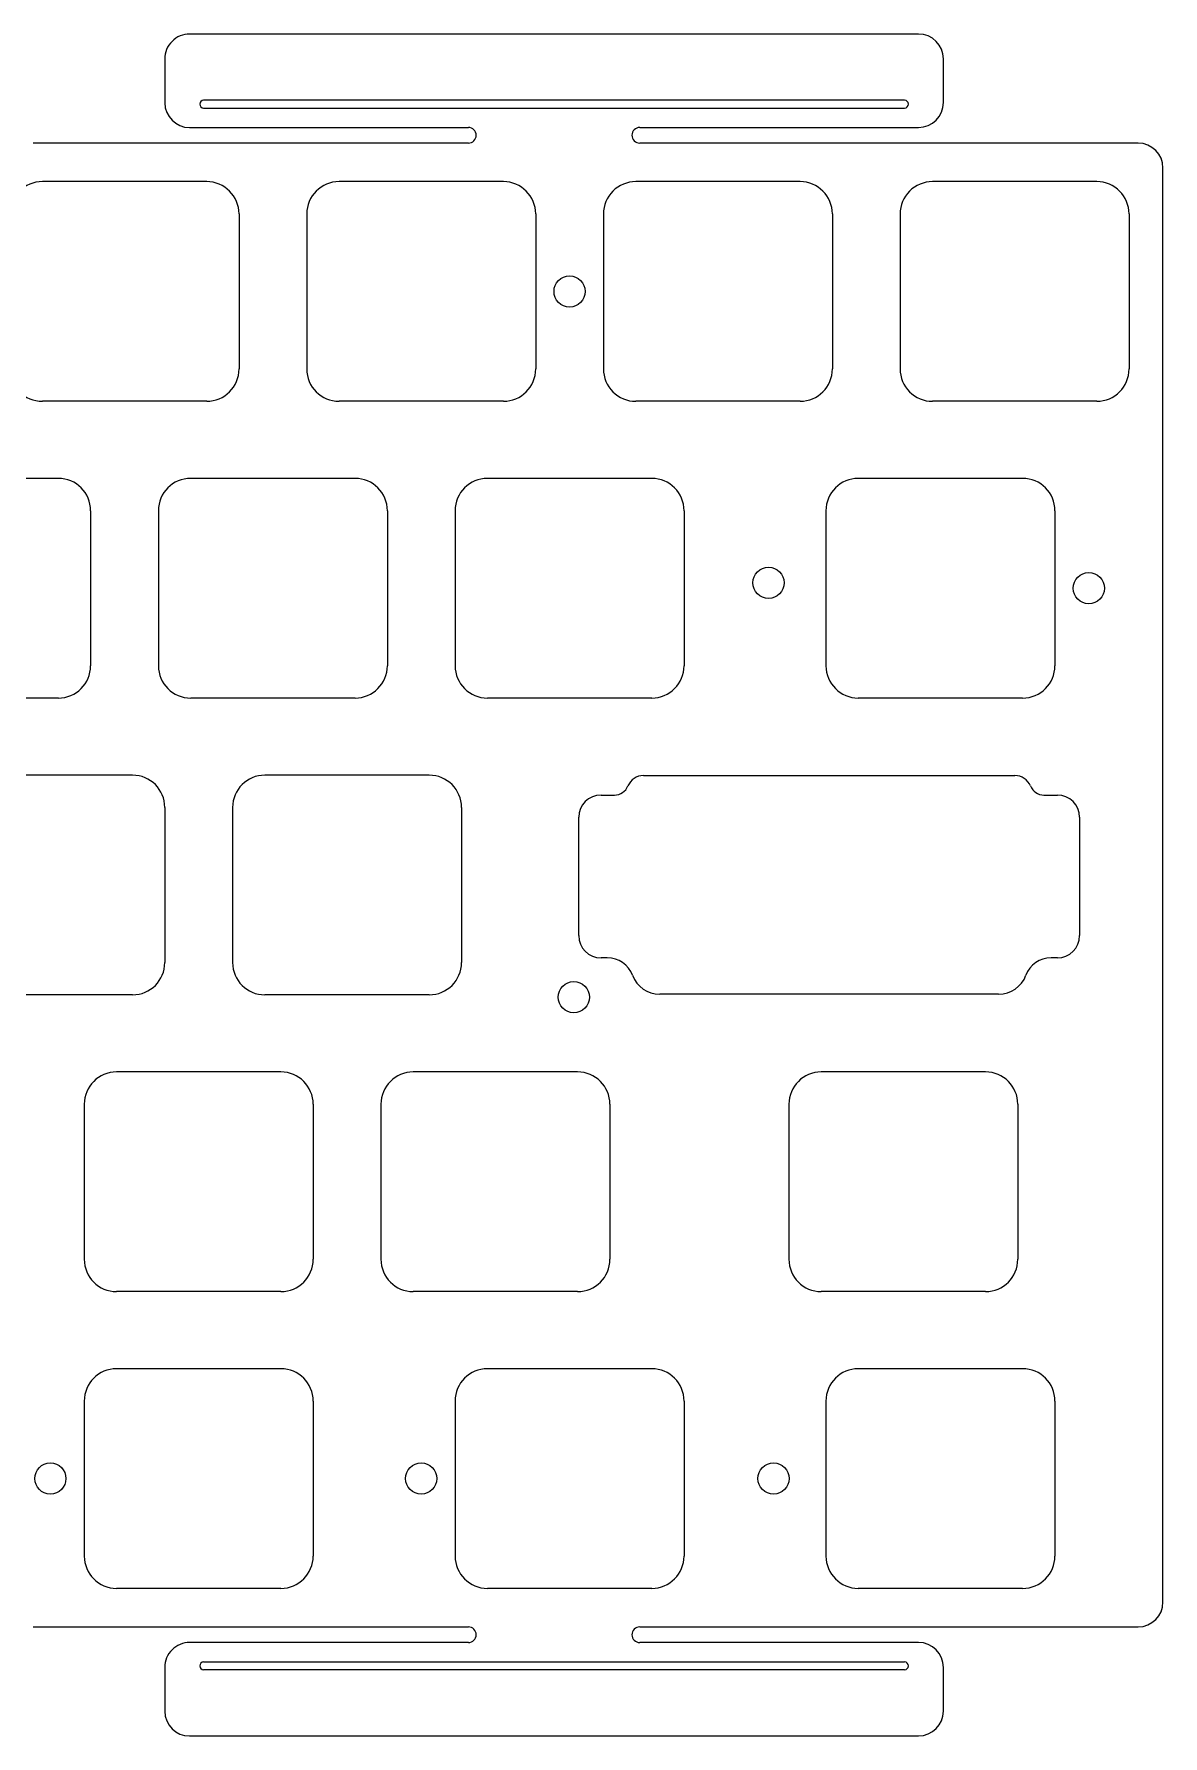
# Model space of a CAD drawing. Header units: millimetres. Extents: x -10 to 276, y -93 to 17.
# Drawn here: x 203.7 to 276.2, y -92.7 to 16.5 of the extents above; entities that cross this region are included whole.
import ezdxf

# ---------------------------------------------------------------- set-up
doc = ezdxf.new("R2010")
doc.units = ezdxf.units.MM
doc.layers.add('BLACK', color=7, linetype='CONTINUOUS')
doc.layers.add('Edge.Cuts', color=53, linetype='CONTINUOUS')

msp = doc.modelspace()

# ---------------------------------------------------------------- linework, layer by layer
at = {"layer": 'BLACK', "linetype": 'Continuous'}
for p, q in [((260.5299, 16.525), (213.729918, 16.525)), ((212.129918, 14.925), (212.129918, 12.117411)), ((262.129918, 12.125), (262.129918, 14.925)), ((259.6299, 12.275), (214.6299, 12.275)), ((214.6299, 11.775), (259.6299, 11.775)), ((213.7299, 10.525), (231.6299, 10.525)), ((242.6299, 10.525), (260.537275, 10.525)), ((231.6299, 9.525), (203.690975, 9.525)), ((274.625, 9.525), (242.6299, 9.525)), ((276.225, -84.125), (276.225, 7.925)), ((214.825, 7.05), (204.275, 7.05)), ((233.875, 7.05), (223.325, 7.05)), ((252.925, 7.05), (242.374999, 7.05)), ((271.975, 7.05), (261.424999, 7.05)), ((216.9, 4.975), (216.9, -4.975)), ((221.25, 4.975), (221.25, -4.975)), ((235.95, 4.975), (235.95, -4.975)), ((240.3, 4.975), (240.3, -4.975001)), ((255, 4.975), (255, -4.975)), ((259.35, 4.975), (259.35, -4.975001)), ((274.05, 4.975), (274.05, -4.975)), ((214.825, -7.05), (204.275, -7.05)), ((233.875, -7.05), (223.325, -7.05)), ((252.925, -7.05), (242.375, -7.05)), ((271.975, -7.05), (261.425, -7.05)), ((205.3, -12), (194.75, -12)), ((224.35, -12), (213.8, -12)), ((243.4, -12), (232.85, -12)), ((207.375, -14.075), (207.375, -24.025)), ((211.725, -14.075), (211.725, -24.025)), ((226.425, -14.075), (226.425, -24.025)), ((230.775, -14.075), (230.775, -24.025)), ((245.475, -14.075), (245.475, -24.025)), ((205.3, -26.1), (194.75, -26.1)), ((224.35, -26.1), (213.8, -26.1)), ((243.4, -26.1), (232.85, -26.1)), ((210.0625, -31.05), (199.5125, -31.05)), ((229.1125, -31.05), (218.5625, -31.05)), ((212.1375, -33.125), (212.1375, -43.075)), ((216.4875, -33.125), (216.4875, -43.075)), ((231.1875, -33.125), (231.1875, -43.075)), ((210.0625, -45.15), (199.5125, -45.15)), ((229.1125, -45.15), (218.5625, -45.15)), ((219.5875, -50.1), (209.0375, -50.1)), ((238.6375, -50.1), (228.087499, -50.1)), ((264.83125, -50.1), (254.281249, -50.1)), ((206.9625, -52.175), (206.9625, -62.125)), ((221.6625, -52.175), (221.6625, -62.125)), ((226.0125, -52.175), (226.0125, -62.125001)), ((240.7125, -52.175), (240.7125, -62.125)), ((252.20625, -52.175), (252.20625, -62.125001)), ((266.90625, -52.175), (266.90625, -62.125)), ((219.5875, -64.2), (209.0375, -64.2)), ((238.6375, -64.2), (228.0875, -64.2)), ((264.83125, -64.2), (254.28125, -64.2)), ((219.5875, -69.15), (209.037499, -69.15)), ((243.4, -69.15), (232.849999, -69.15)), ((267.2125, -69.15), (256.662499, -69.15)), ((206.9625, -71.225), (206.9625, -81.175001)), ((221.6625, -71.225), (221.6625, -81.175)), ((230.775, -71.225), (230.775, -81.175001)), ((245.475, -71.225), (245.475, -81.175)), ((254.5875, -71.225), (254.5875, -81.175001)), ((269.2875, -71.225), (269.2875, -81.175)), ((219.5875, -83.25), (209.0375, -83.25)), ((243.4, -83.25), (232.85, -83.25)), ((267.2125, -83.25), (256.6625, -83.25)), ((203.690975, -85.725), (231.6299, -85.725)), ((242.6299, -85.725), (274.625, -85.725)), ((231.6299, -86.725), (213.729918, -86.725)), ((260.5299, -86.725), (242.6299, -86.725)), ((212.129918, -88.325), (212.129918, -91.132375)), ((214.6299, -87.975), (259.6299, -87.975)), ((259.6299, -88.475), (214.6299, -88.475)), ((262.129918, -91.125), (262.129918, -88.325)), ((213.7299, -92.725), (260.537489, -92.725))]:
    msp.add_line(p, q, dxfattribs=at)
at = {"layer": 'BLACK'}
for centre in [(238.125, 0), (250.9012, -18.7), (204.7875, -76.2), (228.6, -76.2), (251.221875, -76.2)]:
    msp.add_circle(centre, 1, dxfattribs=at)
for centre, radius, start, end in [((213.7299, 14.925), 1.599982, 89.99935542, 180), ((260.5299, 14.925), 1.6, 0, 90), ((213.7299, 12.125), 1.6, 180.27176206, 270), ((214.6299, 12.025), 0.25, 90, 270), ((259.6299, 12.025), 0.25, 270, 90), ((260.5299, 12.125), 1.600018, 270.26409586, 0), ((231.6299, 10.025), 0.5, 270, 90), ((242.6299, 10.025), 0.5, 90, 270), ((274.625, 7.925), 1.6, 0, 90), ((204.275, 4.975), 2.075, 90, 180), ((214.825, 4.975), 2.075, 0, 90), ((223.325, 4.975), 2.075, 90, 180), ((233.875, 4.975), 2.075, 0, 90), ((242.374999, 4.975001), 2.074999, 90, 180.00002761), ((252.925, 4.975), 2.075, 0, 90), ((261.424999, 4.975001), 2.074999, 90, 180.00002761), ((271.975, 4.975), 2.075, 0, 90), ((204.275, -4.975), 2.075, 180, 270), ((214.825, -4.975), 2.075, 270, 0), ((223.325, -4.975), 2.075, 180, 270), ((233.875, -4.975), 2.075, 270, 0), ((242.374999, -4.975001), 2.074999, 180, 270.00002761), ((252.925, -4.975), 2.075, 270, 0), ((261.424999, -4.975001), 2.074999, 180, 270.00002761), ((271.975, -4.975), 2.075, 270, 0), ((205.3, -14.075), 2.075, 0, 90), ((213.8, -14.075), 2.075, 90, 180), ((224.35, -14.075), 2.075, 0, 90), ((232.85, -14.075), 2.075, 90, 180), ((243.4, -14.075), 2.075, 0, 90), ((205.3, -24.025), 2.075, 270, 0), ((213.8, -24.025), 2.075, 180, 270), ((224.35, -24.025), 2.075, 270, 0), ((232.85, -24.025), 2.075, 180, 270), ((243.4, -24.025), 2.075, 270, 0), ((210.0625, -33.125), 2.075, 0, 90), ((218.5625, -33.125), 2.075, 90, 180), ((229.1125, -33.125), 2.075, 0, 90), ((210.0625, -43.075), 2.075, 270, 0), ((218.5625, -43.075), 2.075, 180, 270), ((229.1125, -43.075), 2.075, 270, 0), ((209.0375, -52.175), 2.075, 90, 180), ((219.5875, -52.175), 2.075, 0, 90), ((228.087504, -52.175004), 2.075004, 90.00013806, 179.99988955), ((238.6375, -52.175), 2.075, 0, 90), ((254.281254, -52.175004), 2.075004, 90.00013806, 179.99988955), ((264.83125, -52.175), 2.075, 0, 90), ((209.0375, -62.125), 2.075, 180, 270), ((219.5875, -62.125), 2.075, 270, 0), ((228.087502, -62.124998), 2.075002, 180.00008284, 269.99994478), ((238.6375, -62.125), 2.075, 270, 0), ((254.281252, -62.124998), 2.075002, 180.00008284, 269.99994478), ((264.83125, -62.125), 2.075, 270, 0), ((209.037504, -71.225004), 2.075004, 90.00013806, 179.99988955), ((219.5875, -71.225), 2.075, 0, 90), ((232.850004, -71.225004), 2.075004, 90.00013806, 179.99988955), ((243.4, -71.225), 2.075, 0, 90), ((256.662504, -71.225004), 2.075004, 90.00013806, 179.99988955), ((267.2125, -71.225), 2.075, 0, 90), ((209.037502, -81.174998), 2.075002, 180.00008284, 269.99994478), ((219.5875, -81.175), 2.075, 270, 0), ((232.850002, -81.174998), 2.075002, 180.00008284, 269.99994478), ((243.4, -81.175), 2.075, 270, 0), ((256.662502, -81.174998), 2.075002, 180.00008284, 269.99994478), ((267.2125, -81.175), 2.075, 270, 0), ((274.625, -84.125), 1.6, 270, 0), ((231.6299, -86.225), 0.5, 270, 90), ((242.6299, -86.225), 0.5, 90, 270), ((213.7299, -88.325), 1.599982, 89.99935542, 180), ((260.5299, -88.325), 1.6, 0, 90), ((214.6299, -88.225), 0.25, 90, 270), ((259.6299, -88.225), 0.25, 270, 90), ((213.7299, -91.125), 1.6, 180.26409883, 270), ((260.5299, -91.125), 1.600018, 270.27175901, 0)]:
    msp.add_arc(centre, radius, start, end, dxfattribs=at)
at = {"layer": 'Edge.Cuts', "linetype": 'CONTINUOUS'}
for p, q in [((267.2125, -12), (256.662499, -12)), ((254.5875, -14.075), (254.5875, -24.025001)), ((269.2875, -14.075), (269.2875, -24.025)), ((267.2125, -26.1), (256.6625, -26.1)), ((242.86593, -31.0724), (266.72117, -31.0724)), ((240.14311, -32.32456), (241.00872, -32.32456)), ((268.57838, -32.32456), (269.44399, -32.32456)), ((238.71811, -41.35044), (238.71811, -33.74956)), ((270.86899, -33.74956), (270.86899, -41.35044)), ((240.54715, -42.77544), (240.14311, -42.77544)), ((269.44399, -42.77544), (269.03995, -42.77544)), ((265.66905, -45.11191), (243.91805, -45.11191))]:
    msp.add_line(p, q, dxfattribs=at)
at = {"layer": 'Edge.Cuts'}
for centre in [(271.4625, -19.05), (238.39375, -45.3)]:
    msp.add_circle(centre, 1, dxfattribs=at)
for centre, radius, start, end in [((256.6625, -14.075), 2.075, 90.00002761, 180), ((267.2125, -14.075), 2.075, 0, 90), ((256.6625, -24.025), 2.075, -179.99997239, -90), ((267.2125, -24.025), 2.075, -90, 0), ((242.86595, -32.1474), 1.075006, 90.00106597, 157.97610066), ((266.72115, -32.1474), 1.075, 22.02389934, 89.99893403), ((240.14311, -33.74956), 1.425, 90, 180), ((241.00872, -31.39615), 0.928411, -90, -22.02270195), ((268.57835, -31.3961), 0.92846, -157.97374324, -89.99814868), ((269.44399, -33.74956), 1.425, 0, 90), ((240.14311, -41.35044), 1.425, -180, -90), ((269.44395, -41.3504), 1.42504, -89.99839174, -0.00160826), ((240.54716, -44.50037), 1.72493, 20.54597615, 90.00033216), ((269.03995, -44.5004), 1.724938, 90, 159.45340178), ((243.91806, -43.23696), 1.87495, -159.45407657, -90.00030559), ((265.66905, -43.237), 1.874943, -90, -20.54506499)]:
    msp.add_arc(centre, radius, start, end, dxfattribs=at)

doc.saveas('drawing.dxf')
